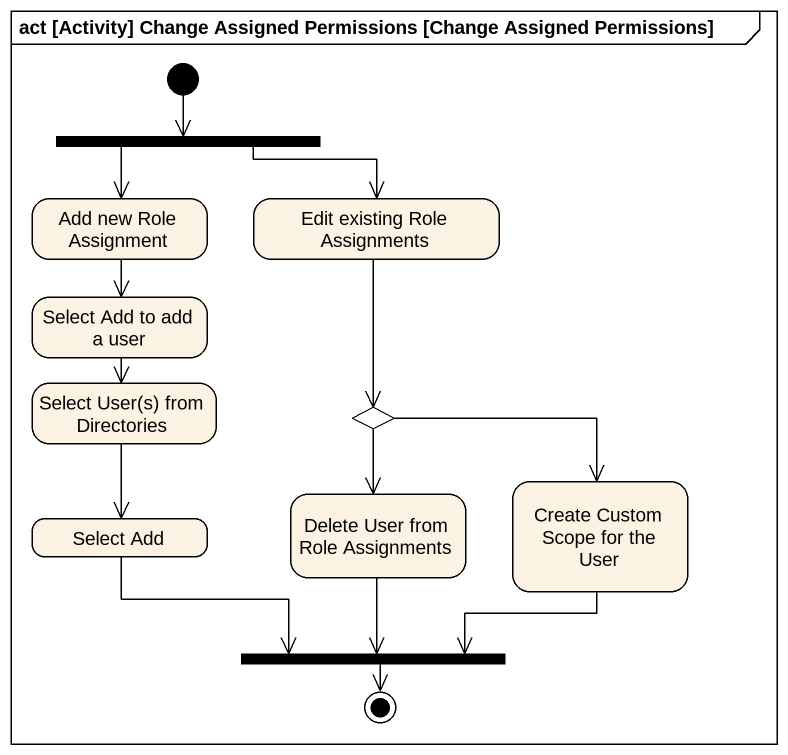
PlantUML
@startuml
mainframe act [Activity] Change Assigned Permissions [Change Assigned Permissions]
hide empty description
state fork1 <<fork>>
state "Add new Role Assignment" as Add_new_Role_Assignment
state "Edit existing Role Assignments" as Edit_existing_Role
state "Select Add to add a user" as Select_Add_to_add_a_user
state "Select User(s) from Directories" as Select_User_s_from
state choice1 <<choice>>
state "Select Add" as Select_Add
state "Delete User from Role Assignments" as Delete_User_from_Role
state "Create Custom Scope for the User" as Create_Custom_Scope_for_the
state fork2 <<join>>
[*] --> fork1
fork1 --> Add_new_Role_Assignment
fork1 -right-> Edit_existing_Role
Add_new_Role_Assignment --> Select_Add_to_add_a_user
Edit_existing_Role --> choice1
Select_Add_to_add_a_user --> Select_User_s_from
Select_User_s_from --> Select_Add
choice1 --> Delete_User_from_Role
choice1 -right-> Create_Custom_Scope_for_the
Select_Add -right-> fork2
Delete_User_from_Role --> fork2
Create_Custom_Scope_for_the -left-> fork2
fork2 --> [*]
@enduml
